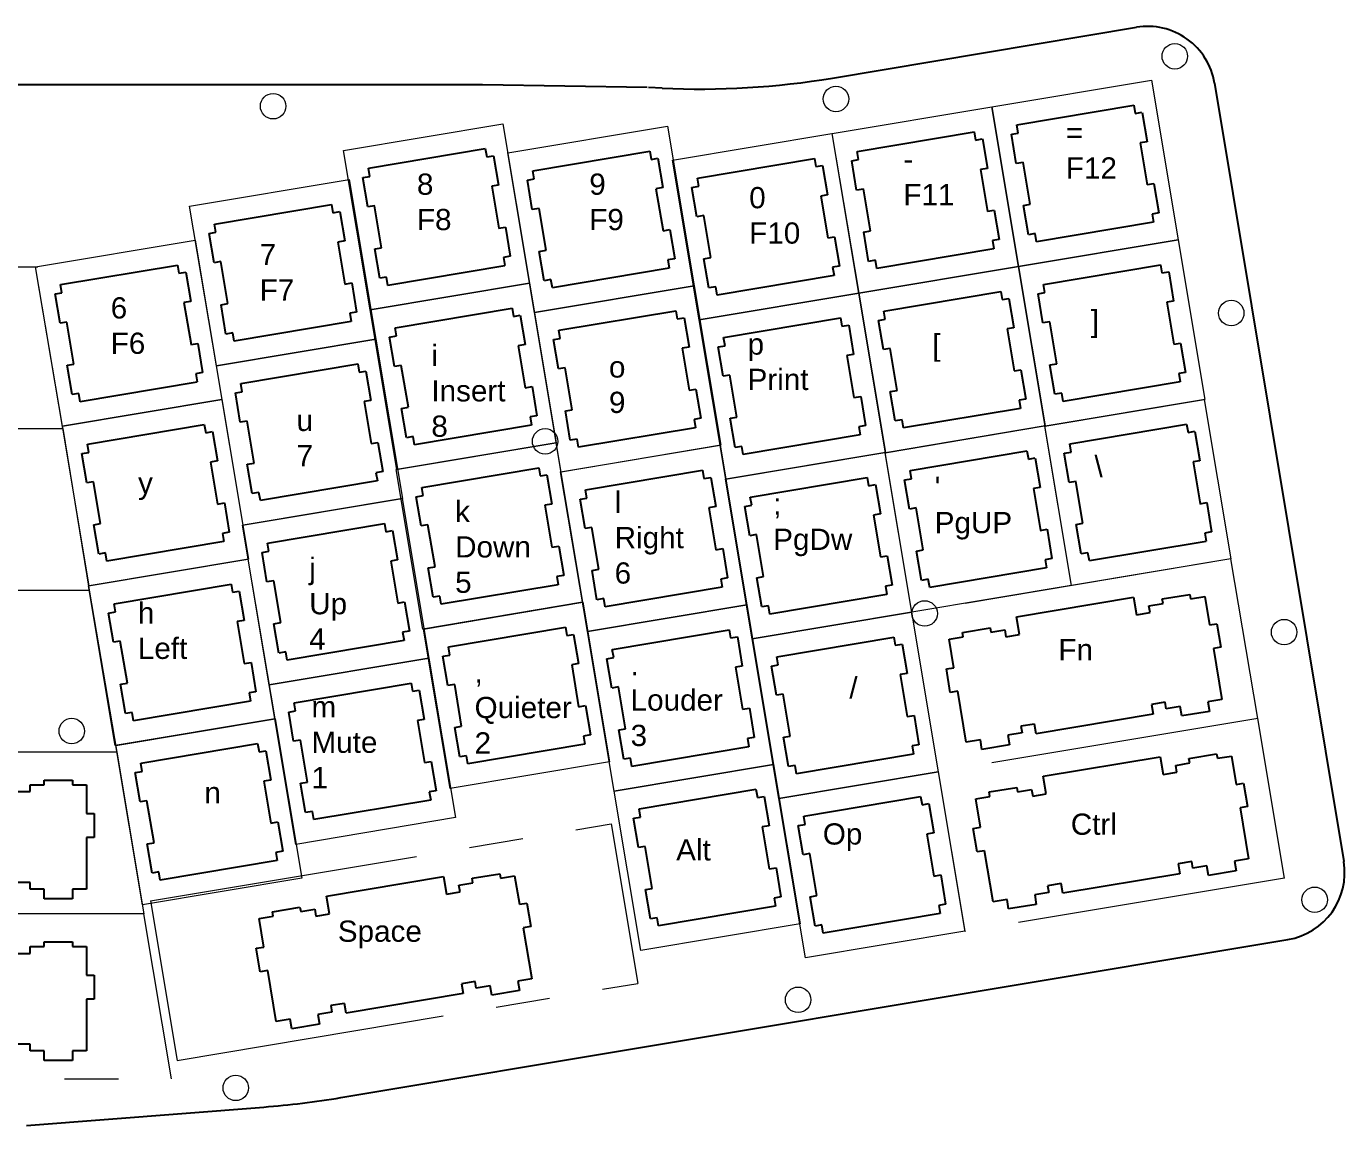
# Model space of a CAD drawing. Header units: millimetres. Extents: x -2 to 325, y 2 to 132.
# Drawn here: x 170.1 to 325.3, y 2.4 to 131.9 of the extents above; entities that cross this region are included whole.
import ezdxf

# ---------------------------------------------------------------- set-up
doc = ezdxf.new("R2010")
doc.units = ezdxf.units.MM
doc.linetypes.add('CENTER', pattern=[50.8, 31.75, -6.35, 6.35, -6.35])
doc.layers.add('layout', color=7, linetype='CENTER', lineweight=5, true_color=0xffffff)
doc.layers.add('screw_cuts', color=174, linetype='Continuous', lineweight=0, true_color=0x00007f)
for name, color, linetype, true_color in [('layout_labels', 3, 'Continuous', 0x00ff00), ('plate_border', 5, 'Continuous', 0x0000ff), ('switch_holes', 1, 'Continuous', 0xff0000)]:
    doc.layers.add(name, color=color, linetype=linetype, true_color=true_color)
doc.styles.add('textstyle13', font='')
doc.styles.add('textstyle14', font='')
doc.styles.add('textstyle15', font='')
doc.styles.add('textstyle16', font='')
doc.styles.add('textstyle17', font='')
doc.styles.add('textstyle18', font='')
doc.styles.add('textstyle19', font='')
doc.styles.add('textstyle20', font='')
doc.styles.add('textstyle21', font='')
doc.styles.add('textstyle22', font='')
doc.styles.add('textstyle23', font='')
doc.styles.add('textstyle24', font='')
doc.styles.add('textstyle25', font='')
doc.styles.add('textstyle26', font='')
doc.styles.add('textstyle27', font='')
doc.styles.add('textstyle28', font='')
doc.styles.add('textstyle29', font='')
doc.styles.add('textstyle3', font='')
doc.styles.add('textstyle30', font='')
doc.styles.add('textstyle31', font='')
doc.styles.add('textstyle32', font='')
doc.styles.add('textstyle33', font='')
doc.styles.add('textstyle34', font='')
doc.styles.add('textstyle35', font='')
doc.styles.add('textstyle36', font='')
doc.styles.add('textstyle37', font='')
doc.styles.add('textstyle38', font='')
doc.styles.add('textstyle39', font='')
doc.styles.add('textstyle40', font='')
doc.styles.add('textstyle5', font='')
doc.styles.add('textstyle6', font='')
doc.styles.get('textstyle13').set_extended_font_data('Liberation Sans')
doc.styles.get('textstyle14').set_extended_font_data('Liberation Sans')
doc.styles.get('textstyle15').set_extended_font_data('Liberation Sans')
doc.styles.get('textstyle16').set_extended_font_data('Liberation Sans')
doc.styles.get('textstyle17').set_extended_font_data('Liberation Sans')
doc.styles.get('textstyle18').set_extended_font_data('Liberation Sans')
doc.styles.get('textstyle19').set_extended_font_data('Liberation Sans')
doc.styles.get('textstyle20').set_extended_font_data('Liberation Sans')
doc.styles.get('textstyle21').set_extended_font_data('Liberation Sans')
doc.styles.get('textstyle22').set_extended_font_data('Liberation Sans')
doc.styles.get('textstyle23').set_extended_font_data('Liberation Sans')
doc.styles.get('textstyle24').set_extended_font_data('Liberation Sans')
doc.styles.get('textstyle25').set_extended_font_data('Liberation Sans')
doc.styles.get('textstyle26').set_extended_font_data('Liberation Sans')
doc.styles.get('textstyle27').set_extended_font_data('Liberation Sans')
doc.styles.get('textstyle28').set_extended_font_data('Liberation Sans')
doc.styles.get('textstyle29').set_extended_font_data('Liberation Sans')
doc.styles.get('textstyle3').set_extended_font_data('Liberation Sans')
doc.styles.get('textstyle30').set_extended_font_data('Liberation Sans')
doc.styles.get('textstyle31').set_extended_font_data('Liberation Sans')
doc.styles.get('textstyle32').set_extended_font_data('Liberation Sans')
doc.styles.get('textstyle33').set_extended_font_data('Liberation Sans')
doc.styles.get('textstyle34').set_extended_font_data('Liberation Sans')
doc.styles.get('textstyle35').set_extended_font_data('Liberation Sans')
doc.styles.get('textstyle36').set_extended_font_data('Liberation Sans')
doc.styles.get('textstyle37').set_extended_font_data('Liberation Sans')
doc.styles.get('textstyle38').set_extended_font_data('Liberation Sans')
doc.styles.get('textstyle39').set_extended_font_data('Liberation Sans')
doc.styles.get('textstyle40').set_extended_font_data('Liberation Sans')
doc.styles.get('textstyle5').set_extended_font_data('Liberation Sans')
doc.styles.get('textstyle6').set_extended_font_data('Liberation Sans')

msp = doc.modelspace()

# ---------------------------------------------------------------- linework, layer by layer
at = {"layer": 'layout'}
for p, q in [((283.79, 122.41), (302.58, 125.55)), ((302.58, 125.55), (305.73, 106.76)), ((264.99, 119.27), (283.77, 122.41)), ((283.77, 122.41), (286.92, 103.62)), ((286.94, 103.62), (283.79, 122.41)), ((207.41, 117.29), (226.2, 120.43)), ((226.2, 120.43), (229.34, 101.64)), ((226.78, 116.99), (245.57, 120.13)), ((245.57, 120.13), (248.71, 101.35)), ((246.18, 116.13), (264.96, 119.28)), ((264.96, 119.28), (268.11, 100.49)), ((268.13, 100.48), (264.99, 119.27)), ((210.55, 98.5), (207.41, 117.29)), ((229.92, 98.2), (226.78, 116.99)), ((249.32, 97.34), (246.18, 116.13)), ((189.3, 110.71), (208.09, 113.86)), ((208.09, 113.86), (211.24, 95.07)), ((192.45, 91.93), (189.3, 110.71)), ((171.16, 103.58), (189.95, 106.73)), ((189.95, 106.73), (193.09, 87.94)), ((286.94, 103.62), (305.73, 106.76)), ((305.73, 106.76), (286.94, 103.62)), ((305.73, 106.76), (308.87, 87.97)), ((152.35, 103.59), (171.4, 103.59)), ((174.31, 84.8), (171.16, 103.58)), ((174.35, 84.54), (171.16, 103.58)), ((268.13, 100.48), (286.92, 103.62)), ((286.92, 103.62), (268.13, 100.48)), ((286.92, 103.62), (290.06, 84.84)), ((290.08, 84.83), (286.94, 103.62)), ((210.55, 98.5), (229.34, 101.64)), ((229.34, 101.64), (210.55, 98.5)), ((229.34, 101.64), (232.48, 82.86)), ((229.92, 98.2), (248.71, 101.35)), ((248.71, 101.35), (229.92, 98.2)), ((248.71, 101.35), (251.85, 82.56)), ((249.32, 97.34), (268.11, 100.49)), ((268.11, 100.49), (249.32, 97.34)), ((268.11, 100.49), (271.25, 81.7)), ((271.27, 81.69), (268.13, 100.48)), ((213.69, 79.71), (210.55, 98.5)), ((233.07, 79.41), (229.92, 98.2)), ((252.46, 78.56), (249.32, 97.34)), ((192.45, 91.93), (211.24, 95.07)), ((211.24, 95.07), (192.45, 91.93)), ((211.24, 95.07), (214.38, 76.28)), ((195.59, 73.14), (192.45, 91.93)), ((174.31, 84.8), (193.09, 87.94)), ((193.09, 87.94), (174.31, 84.8)), ((193.09, 87.94), (196.24, 69.15)), ((290.02, 84.83), (308.81, 87.97)), ((308.87, 87.97), (290.08, 84.83)), ((308.81, 87.97), (311.95, 69.19)), ((149.27, 84.54), (174.35, 84.54)), ((177.45, 66.01), (174.31, 84.8)), ((174.35, 84.54), (177.47, 65.49)), ((271.21, 81.69), (290, 84.84)), ((290.06, 84.84), (271.27, 81.69)), ((290, 84.84), (293.14, 66.05)), ((293.16, 66.04), (290.02, 84.83)), ((213.63, 79.71), (232.42, 82.86)), ((232.48, 82.86), (213.69, 79.71)), ((232.42, 82.86), (235.56, 64.07)), ((233, 79.42), (251.79, 82.56)), ((251.85, 82.56), (233.07, 79.41)), ((251.79, 82.56), (254.93, 63.77)), ((252.4, 78.56), (271.19, 81.7)), ((271.25, 81.7), (252.46, 78.56)), ((271.19, 81.7), (274.33, 62.91)), ((274.35, 62.91), (271.21, 81.69)), ((216.77, 60.92), (213.63, 79.71)), ((236.15, 60.63), (233, 79.42)), ((255.54, 59.77), (252.4, 78.56)), ((195.53, 73.14), (214.32, 76.28)), ((214.38, 76.28), (195.59, 73.14)), ((214.32, 76.28), (217.46, 57.49)), ((198.67, 54.35), (195.53, 73.14)), ((177.39, 66.01), (196.17, 69.15)), ((196.24, 69.15), (177.45, 66.01)), ((196.17, 69.15), (199.32, 50.36)), ((311.96, 69.18), (274.37, 62.9)), ((311.95, 69.19), (293.16, 66.04)), ((315.11, 50.39), (311.96, 69.18)), ((146.09, 65.49), (177.47, 65.49)), ((180.53, 47.22), (177.39, 66.01)), ((177.47, 65.49), (180.73, 46.43)), ((293.14, 66.05), (274.35, 62.91)), ((235.56, 64.07), (216.77, 60.92)), ((216.84, 60.92), (235.63, 64.07)), ((235.63, 64.07), (238.77, 45.28)), ((236.15, 60.63), (254.93, 63.77)), ((254.93, 63.77), (236.15, 60.63)), ((254.93, 63.77), (258.08, 44.98)), ((255.54, 59.77), (274.33, 62.91)), ((274.33, 62.91), (255.54, 59.77)), ((274.33, 62.91), (277.48, 44.12)), ((277.51, 44.11), (274.37, 62.9)), ((219.98, 42.13), (216.84, 60.92)), ((239.29, 41.84), (236.15, 60.63)), ((258.69, 40.98), (255.54, 59.77)), ((198.67, 54.35), (217.46, 57.49)), ((217.46, 57.49), (198.67, 54.35)), ((217.46, 57.49), (220.6, 38.71)), ((201.81, 35.56), (198.67, 54.35)), ((199.32, 50.36), (180.53, 47.22)), ((180.59, 47.22), (199.38, 50.36)), ((199.38, 50.36), (202.53, 31.57)), ((315.11, 50.39), (277.51, 44.11)), ((315.11, 50.39), (277.51, 44.11)), ((318.25, 31.6), (315.11, 50.39)), ((183.74, 28.43), (180.59, 47.22)), ((180.73, 46.43), (142.9, 46.44)), ((180.73, 46.43), (183.91, 27.39)), ((238.77, 45.28), (219.98, 42.13)), ((239.29, 41.84), (258.08, 44.98)), ((258.08, 44.98), (239.29, 41.84)), ((258.08, 44.98), (261.22, 26.19)), ((258.69, 40.98), (277.48, 44.12)), ((277.48, 44.12), (258.69, 40.98)), ((277.48, 44.12), (280.62, 25.34)), ((280.65, 25.32), (277.51, 44.11)), ((242.43, 23.05), (239.29, 41.84)), ((261.83, 22.19), (258.69, 40.98)), ((184.7, 28.9), (238.95, 37.98)), ((220.6, 38.71), (201.81, 35.56)), ((238.95, 37.98), (242.09, 19.19)), ((202.53, 31.57), (183.74, 28.43)), ((318.25, 31.6), (280.65, 25.32)), ((184.7, 28.9), (187.84, 10.11)), ((183.91, 27.39), (139.71, 27.39)), ((187.17, 7.95), (183.91, 27.39)), ((261.22, 26.19), (242.43, 23.05)), ((280.62, 25.34), (261.83, 22.19)), ((187.84, 10.11), (242.09, 19.19)), ((136.46, 7.96), (187.17, 7.95))]:
    msp.add_line(p, q, dxfattribs=at)
at = {"layer": 'plate_border'}
for p, q in [((265.02, 125.82), (300.82, 131.79)), ((223.74, 125), (100, 125)), ((243.18, 124.7), (223.81, 125)), ((244.95, 124.62), (243.34, 124.7)), ((310.03, 125.21), (325.24, 33.55)), ((207.12, 5.74), (318.66, 24.35)), ((170.07, 2.44), (198.03, 4.63))]:
    msp.add_line(p, q, dxfattribs=at)
for centre, radius, start, end in [((302.14, 123.9), 8, 9.4184, 99.4776), ((249.38, 219.52), 95, 267.329, 279.4776), ((317.35, 32.24), 8, 279.4718, 9.4184), ((189.84, 109.31), 105, 274.4743, 279.4718)]:
    msp.add_arc(centre, radius, start, end, dxfattribs=at)
at = {"layer": 'screw_cuts'}
for centre in [(305.34, 128.38), (265.43, 123.35), (199.13, 122.5), (311.99, 98.14), (231.17, 83.03), (275.87, 62.76), (318.22, 60.56), (175.41, 48.91), (321.82, 29.04), (260.97, 17.26), (194.73, 6.88)]:
    msp.add_circle(centre, 1.5, dxfattribs=at)
at = {"layer": 'switch_holes'}
for p, q in [((286.73, 120.31), (300.51, 122.61)), ((300.51, 122.61), (300.67, 121.65)), ((300.67, 121.65), (301.47, 121.78)), ((301.49, 121.77), (302.07, 118.32)), ((286.89, 119.34), (286.73, 120.31)), ((267.92, 117.17), (281.7, 119.48)), ((281.7, 119.48), (281.86, 118.51)), ((281.86, 118.51), (282.67, 118.65)), ((282.68, 118.64), (283.26, 115.18)), ((286.09, 119.21), (286.89, 119.34)), ((286.67, 115.76), (286.09, 119.21)), ((302.07, 118.32), (301.26, 118.19)), ((301.26, 118.19), (302.09, 113.25)), ((210.35, 115.19), (224.12, 117.5)), ((224.12, 117.5), (224.29, 116.53)), ((224.29, 116.53), (225.09, 116.67)), ((225.1, 116.66), (225.68, 113.2)), ((229.72, 114.89), (243.49, 117.2)), ((243.49, 117.2), (243.66, 116.23)), ((268.09, 116.21), (267.92, 117.17)), ((210.51, 114.23), (210.35, 115.19)), ((243.66, 116.23), (244.46, 116.37)), ((244.46, 116.37), (245.04, 112.91)), ((249.11, 114.04), (262.89, 116.34)), ((262.89, 116.34), (263.05, 115.38)), ((263.05, 115.38), (263.86, 115.51)), ((263.86, 115.51), (264.43, 112.06)), ((267.28, 116.07), (268.09, 116.21)), ((267.86, 112.62), (267.28, 116.07)), ((283.26, 115.18), (282.46, 115.05)), ((282.46, 115.05), (283.28, 110.11)), ((287.49, 115.88), (286.68, 115.75)), ((288.3, 110.95), (287.47, 115.89)), ((209.71, 114.09), (210.51, 114.23)), ((210.28, 110.64), (209.71, 114.09)), ((229.08, 113.79), (229.88, 113.93)), ((229.65, 110.34), (229.08, 113.79)), ((229.88, 113.93), (229.72, 114.89)), ((249.28, 113.07), (249.11, 114.04)), ((302.08, 113.26), (302.88, 113.39)), ((302.88, 113.39), (303.46, 109.94)), ((225.68, 113.2), (224.88, 113.07)), ((224.88, 113.07), (225.7, 108.13)), ((245.04, 112.91), (244.23, 112.78)), ((244.23, 112.78), (245.06, 107.84)), ((248.47, 112.94), (249.28, 113.07)), ((249.05, 109.48), (248.47, 112.94)), ((264.43, 112.06), (263.63, 111.92)), ((263.63, 111.92), (264.46, 106.98)), ((268.68, 112.74), (267.87, 112.61)), ((269.49, 107.81), (268.66, 112.75)), ((192.24, 108.62), (206.02, 110.92)), ((206.02, 110.92), (206.18, 109.96)), ((211.1, 110.76), (210.3, 110.63)), ((211.91, 105.83), (211.08, 110.77)), ((230.46, 110.47), (229.65, 110.34)), ((231.28, 105.53), (230.46, 110.47)), ((283.27, 110.12), (284.07, 110.25)), ((284.07, 110.25), (284.65, 106.8)), ((287.5, 110.82), (288.3, 110.95)), ((288.09, 107.35), (287.51, 110.81)), ((206.18, 109.96), (206.98, 110.09)), ((206.98, 110.09), (207.56, 106.64)), ((249.85, 109.62), (249.05, 109.48)), ((250.68, 104.68), (249.85, 109.62)), ((302.83, 108.83), (289.05, 106.52)), ((303.46, 109.94), (302.66, 109.8)), ((302.66, 109.8), (302.82, 108.84)), ((191.6, 107.52), (192.4, 107.65)), ((192.18, 104.06), (191.6, 107.52)), ((192.4, 107.65), (192.24, 108.62)), ((225.69, 108.14), (226.49, 108.27)), ((226.49, 108.27), (227.07, 104.82)), ((245.06, 107.84), (245.86, 107.97)), ((245.86, 107.97), (246.44, 104.52)), ((268.69, 107.68), (269.49, 107.81)), ((269.28, 104.22), (268.7, 107.67)), ((288.89, 107.49), (288.09, 107.35)), ((289.05, 106.52), (288.89, 107.49)), ((207.56, 106.64), (206.76, 106.5)), ((206.76, 106.5), (207.59, 101.56)), ((211.11, 105.7), (211.91, 105.83)), ((211.7, 102.24), (211.12, 105.69)), ((264.46, 106.98), (265.26, 107.12)), ((265.26, 107.12), (265.84, 103.67)), ((284.02, 105.69), (270.24, 103.39)), ((284.65, 106.8), (283.85, 106.67)), ((283.85, 106.67), (284.01, 105.7)), ((192.98, 104.2), (192.18, 104.06)), ((193.81, 99.26), (192.98, 104.2)), ((227.07, 104.82), (226.27, 104.69)), ((226.27, 104.69), (226.43, 103.72)), ((230.48, 105.4), (231.28, 105.53)), ((231.06, 101.95), (230.48, 105.4)), ((246.44, 104.52), (245.64, 104.39)), ((245.64, 104.39), (245.8, 103.42)), ((249.88, 104.54), (250.68, 104.68)), ((250.46, 101.09), (249.88, 104.54)), ((270.08, 104.35), (269.28, 104.22)), ((270.24, 103.39), (270.08, 104.35)), ((174.1, 101.49), (187.88, 103.79)), ((187.88, 103.79), (188.04, 102.83)), ((188.04, 102.83), (188.84, 102.96)), ((188.86, 102.95), (189.43, 99.5)), ((226.44, 103.71), (212.66, 101.4)), ((245.8, 103.42), (232.02, 101.12)), ((265.2, 102.56), (251.42, 100.26)), ((265.84, 103.67), (265.04, 103.53)), ((265.04, 103.53), (265.2, 102.56)), ((289.88, 101.52), (303.66, 103.83)), ((303.66, 103.83), (303.82, 102.86)), ((303.82, 102.86), (304.62, 102.99)), ((304.62, 102.99), (305.2, 99.54)), ((174.26, 100.52), (174.1, 101.49)), ((207.59, 101.56), (208.39, 101.7)), ((208.39, 101.7), (208.97, 98.25)), ((212.5, 102.37), (211.7, 102.24)), ((212.66, 101.4), (212.5, 102.37)), ((231.86, 102.08), (231.06, 101.95)), ((232.02, 101.12), (231.86, 102.08)), ((251.26, 101.23), (250.46, 101.09)), ((251.42, 100.26), (251.26, 101.23)), ((290.04, 100.55), (289.88, 101.52)), ((173.46, 100.39), (174.26, 100.52)), ((174.04, 96.93), (173.46, 100.39)), ((189.43, 99.5), (188.63, 99.37)), ((271.07, 98.38), (284.85, 100.69)), ((284.85, 100.69), (285.01, 99.72)), ((285.01, 99.72), (285.81, 99.86)), ((285.81, 99.86), (286.39, 96.4)), ((289.24, 100.42), (290.04, 100.55)), ((289.81, 96.97), (289.24, 100.42)), ((305.2, 99.54), (304.39, 99.41)), ((304.39, 99.41), (305.22, 94.47)), ((188.63, 99.37), (189.46, 94.43)), ((193.01, 99.12), (193.81, 99.26)), ((193.58, 95.67), (193.01, 99.12)), ((208.97, 98.25), (208.16, 98.11)), ((208.16, 98.11), (208.33, 97.15)), ((213.49, 96.4), (227.27, 98.71)), ((227.27, 98.71), (227.43, 97.74)), ((227.43, 97.74), (228.23, 97.88)), ((228.23, 97.88), (228.81, 94.42)), ((232.8, 96.11), (246.57, 98.41)), ((246.57, 98.41), (246.74, 97.45)), ((271.23, 97.42), (271.07, 98.38)), ((174.85, 97.06), (174.05, 96.93)), ((175.67, 92.13), (174.84, 97.07)), ((208.33, 97.15), (194.55, 94.84)), ((213.65, 95.44), (213.49, 96.4)), ((246.74, 97.45), (247.54, 97.58)), ((247.54, 97.58), (248.12, 94.13)), ((252.19, 95.25), (265.97, 97.56)), ((265.97, 97.56), (266.13, 96.59)), ((266.13, 96.59), (266.94, 96.72)), ((266.94, 96.72), (267.51, 93.27)), ((270.43, 97.28), (271.23, 97.42)), ((271.01, 93.83), (270.43, 97.28)), ((286.39, 96.4), (285.59, 96.27)), ((290.62, 97.1), (289.81, 96.97)), ((291.44, 92.16), (290.62, 97.1)), ((194.39, 95.81), (193.58, 95.67)), ((194.55, 94.84), (194.39, 95.81)), ((212.85, 95.3), (213.65, 95.44)), ((213.43, 91.85), (212.85, 95.3)), ((232.16, 95.01), (232.96, 95.14)), ((232.73, 91.55), (232.16, 95.01)), ((232.96, 95.14), (232.8, 96.11)), ((252.36, 94.28), (252.19, 95.25)), ((285.59, 96.27), (286.41, 91.33)), ((189.45, 94.43), (190.25, 94.57)), ((190.25, 94.57), (190.82, 91.12)), ((228.81, 94.42), (228.01, 94.29)), ((228.01, 94.29), (228.83, 89.35)), ((248.12, 94.13), (247.31, 93.99)), ((247.31, 93.99), (248.14, 89.05)), ((251.55, 94.15), (252.36, 94.28)), ((252.13, 90.7), (251.55, 94.15)), ((267.51, 93.27), (266.71, 93.14)), ((271.81, 93.97), (271.01, 93.83)), ((272.63, 89.02), (271.81, 93.97)), ((305.22, 94.47), (306.02, 94.6)), ((306.02, 94.6), (306.6, 91.15)), ((174.87, 91.99), (175.67, 92.13)), ((175.46, 88.53), (174.88, 91.99)), ((195.32, 89.83), (209.1, 92.14)), ((209.1, 92.14), (209.26, 91.17)), ((214.23, 91.98), (213.43, 91.85)), ((215.06, 87.04), (214.23, 91.98)), ((233.53, 91.69), (232.73, 91.55)), ((234.36, 86.75), (233.53, 91.69)), ((266.71, 93.14), (267.54, 88.2)), ((290.64, 92.03), (291.44, 92.16)), ((291.22, 88.57), (290.64, 92.03)), ((190.82, 91.12), (190.02, 90.98)), ((190.02, 90.98), (190.18, 90.02)), ((209.26, 91.17), (210.06, 91.3)), ((210.06, 91.3), (210.64, 87.85)), ((252.93, 90.83), (252.13, 90.7)), ((253.76, 85.89), (252.93, 90.83)), ((286.41, 91.33), (287.21, 91.46)), ((287.21, 91.46), (287.79, 88.01)), ((306.6, 91.15), (305.8, 91.01)), ((305.8, 91.01), (305.96, 90.05)), ((176.26, 88.67), (175.46, 88.53)), ((176.42, 87.7), (176.26, 88.67)), ((190.2, 90.01), (176.42, 87.7)), ((194.68, 88.73), (195.48, 88.86)), ((195.26, 85.28), (194.68, 88.73)), ((195.48, 88.86), (195.32, 89.83)), ((228.83, 89.35), (229.64, 89.48)), ((229.64, 89.48), (230.21, 86.03)), ((248.14, 89.05), (248.94, 89.19)), ((248.94, 89.19), (249.52, 85.74)), ((271.83, 88.89), (272.63, 89.02)), ((272.41, 85.44), (271.83, 88.89)), ((292.02, 88.71), (291.22, 88.57)), ((292.18, 87.74), (292.02, 88.71)), ((305.96, 90.05), (292.18, 87.74)), ((210.64, 87.85), (209.84, 87.72)), ((209.84, 87.72), (210.67, 82.78)), ((214.25, 86.91), (215.06, 87.04)), ((267.54, 88.2), (268.34, 88.33)), ((268.34, 88.33), (268.92, 84.88)), ((287.79, 88.01), (286.99, 87.88)), ((286.99, 87.88), (287.15, 86.91)), ((196.06, 85.41), (195.26, 85.28)), ((196.89, 80.47), (196.06, 85.41)), ((214.83, 83.46), (214.25, 86.91)), ((230.21, 86.03), (229.41, 85.9)), ((229.41, 85.9), (229.57, 84.93)), ((233.56, 86.61), (234.36, 86.75)), ((234.14, 83.16), (233.56, 86.61)), ((249.52, 85.74), (248.72, 85.6)), ((248.72, 85.6), (248.88, 84.64)), ((252.96, 85.76), (253.76, 85.89)), ((253.54, 82.31), (252.96, 85.76)), ((273.21, 85.57), (272.41, 85.44)), ((273.37, 84.61), (273.21, 85.57)), ((287.15, 86.91), (273.37, 84.61)), ((177.25, 82.7), (191.02, 85)), ((191.02, 85), (191.19, 84.04)), ((191.19, 84.04), (191.99, 84.17)), ((191.99, 84.17), (192.56, 80.72)), ((229.57, 84.93), (215.8, 82.63)), ((248.88, 84.64), (235.1, 82.33)), ((268.92, 84.88), (268.12, 84.75)), ((268.12, 84.75), (268.28, 83.78)), ((292.96, 82.73), (306.73, 85.04)), ((306.73, 85.04), (306.9, 84.07)), ((306.9, 84.07), (307.7, 84.21)), ((307.71, 84.2), (308.29, 80.75)), ((177.41, 81.73), (177.25, 82.7)), ((210.67, 82.78), (211.47, 82.91)), ((211.47, 82.91), (212.04, 79.46)), ((215.63, 83.59), (214.83, 83.46)), ((215.8, 82.63), (215.63, 83.59)), ((234.94, 83.3), (234.14, 83.16)), ((235.1, 82.33), (234.94, 83.3)), ((254.34, 82.44), (253.54, 82.31)), ((254.5, 81.47), (254.34, 82.44)), ((268.28, 83.78), (254.5, 81.47)), ((293.12, 81.77), (292.96, 82.73)), ((176.61, 81.6), (177.41, 81.73)), ((177.18, 78.15), (176.61, 81.6)), ((274.15, 79.6), (287.93, 81.9)), ((287.93, 81.9), (288.09, 80.94)), ((288.09, 80.94), (288.89, 81.07)), ((288.9, 81.06), (289.48, 77.61)), ((292.32, 81.63), (293.12, 81.77)), ((292.89, 78.18), (292.32, 81.63)), ((308.29, 80.75), (307.49, 80.61)), ((192.56, 80.72), (191.76, 80.59)), ((191.76, 80.59), (192.59, 75.65)), ((196.09, 80.34), (196.89, 80.47)), ((196.66, 76.89), (196.09, 80.34)), ((212.04, 79.46), (211.24, 79.33)), ((211.24, 79.33), (211.41, 78.36)), ((216.63, 77.61), (230.41, 79.92)), ((230.41, 79.92), (230.57, 78.95)), ((235.94, 77.32), (249.72, 79.62)), ((249.72, 79.62), (249.88, 78.66)), ((274.31, 78.63), (274.15, 79.6)), ((307.49, 80.61), (308.31, 75.67)), ((177.98, 78.28), (177.18, 78.15)), ((178.81, 73.34), (177.98, 78.28)), ((211.41, 78.36), (197.63, 76.05)), ((230.57, 78.95), (231.38, 79.09)), ((231.38, 79.09), (231.95, 75.64)), ((249.88, 78.66), (250.68, 78.79)), ((250.68, 78.79), (251.26, 75.34)), ((255.34, 76.46), (269.12, 78.77)), ((269.12, 78.77), (269.28, 77.8)), ((269.28, 77.8), (270.08, 77.93)), ((270.08, 77.93), (270.66, 74.48)), ((273.51, 78.5), (274.31, 78.63)), ((274.09, 75.05), (273.51, 78.5)), ((293.71, 78.31), (292.91, 78.17)), ((294.52, 73.38), (293.7, 78.32)), ((197.46, 77.02), (196.66, 76.89)), ((197.63, 76.05), (197.46, 77.02)), ((215.99, 76.51), (216.8, 76.65)), ((216.57, 73.06), (215.99, 76.51)), ((216.8, 76.65), (216.63, 77.61)), ((235.3, 76.22), (236.1, 76.35)), ((235.88, 72.77), (235.3, 76.22)), ((236.1, 76.35), (235.94, 77.32)), ((255.5, 75.5), (255.34, 76.46)), ((289.48, 77.61), (288.68, 77.48)), ((288.68, 77.48), (289.51, 72.54)), ((192.59, 75.65), (193.39, 75.78)), ((193.39, 75.78), (193.97, 72.33)), ((231.95, 75.64), (231.15, 75.5)), ((231.15, 75.5), (231.98, 70.56)), ((251.26, 75.34), (250.46, 75.21)), ((250.46, 75.21), (251.28, 70.27)), ((254.7, 75.36), (255.5, 75.5)), ((255.28, 71.91), (254.7, 75.36)), ((274.89, 75.18), (274.09, 75.05)), ((275.71, 70.24), (274.89, 75.18)), ((308.3, 75.68), (309.1, 75.82)), ((309.1, 75.82), (309.68, 72.36)), ((178.01, 73.21), (178.81, 73.34)), ((178.59, 69.75), (178.01, 73.21)), ((198.47, 71.04), (212.24, 73.35)), ((212.24, 73.35), (212.41, 72.38)), ((217.37, 73.2), (216.57, 73.06)), ((218.2, 68.26), (217.37, 73.2)), ((270.66, 74.48), (269.86, 74.35)), ((269.86, 74.35), (270.68, 69.41)), ((293.72, 73.24), (294.52, 73.38)), ((294.31, 69.78), (293.73, 73.23)), ((193.97, 72.33), (193.17, 72.19)), ((193.17, 72.19), (193.33, 71.23)), ((212.41, 72.38), (213.21, 72.52)), ((213.21, 72.52), (213.78, 69.06)), ((236.68, 72.9), (235.88, 72.77)), ((237.51, 67.96), (236.68, 72.9)), ((256.08, 72.04), (255.28, 71.91)), ((256.9, 67.1), (256.08, 72.04)), ((289.49, 72.54), (290.29, 72.68)), ((290.29, 72.68), (290.87, 69.23)), ((309.68, 72.36), (308.88, 72.23)), ((308.88, 72.23), (309.04, 71.26)), ((179.39, 69.89), (178.59, 69.75)), ((179.55, 68.92), (179.39, 69.89)), ((193.33, 71.23), (179.55, 68.92)), ((197.83, 69.94), (198.63, 70.08)), ((198.4, 66.49), (197.83, 69.94)), ((198.63, 70.08), (198.47, 71.04)), ((231.98, 70.56), (232.78, 70.7)), ((232.78, 70.7), (233.36, 67.24)), ((251.28, 70.27), (252.09, 70.4)), ((252.09, 70.4), (252.66, 66.95)), ((274.91, 70.1), (275.71, 70.24)), ((275.5, 66.64), (274.93, 70.1)), ((295.11, 69.91), (294.31, 69.78)), ((295.28, 68.95), (295.11, 69.91)), ((309.05, 71.25), (295.28, 68.95)), ((213.78, 69.06), (212.98, 68.93)), ((212.98, 68.93), (213.81, 63.99)), ((270.68, 69.41), (271.48, 69.54)), ((271.48, 69.54), (272.06, 66.09)), ((290.87, 69.23), (290.07, 69.09)), ((290.07, 69.09), (290.23, 68.13)), ((217.4, 68.12), (218.2, 68.26)), ((217.98, 64.67), (217.4, 68.12)), ((233.36, 67.24), (232.56, 67.11)), ((232.56, 67.11), (232.72, 66.14)), ((236.7, 67.83), (237.51, 67.96)), ((237.28, 64.37), (236.7, 67.83)), ((252.66, 66.95), (251.86, 66.81)), ((251.86, 66.81), (252.02, 65.85)), ((256.1, 66.97), (256.9, 67.1)), ((256.68, 63.52), (256.1, 66.97)), ((276.3, 66.78), (275.5, 66.64)), ((276.47, 65.81), (276.3, 66.78)), ((290.24, 68.12), (276.47, 65.81)), ((180.39, 63.91), (194.17, 66.22)), ((194.17, 66.22), (194.33, 65.25)), ((194.33, 65.25), (195.13, 65.38)), ((195.13, 65.38), (195.71, 61.93)), ((199.2, 66.62), (198.4, 66.49)), ((200.03, 61.68), (199.2, 66.62)), ((232.72, 66.14), (218.94, 63.84)), ((252.02, 65.85), (238.25, 63.54)), ((272.06, 66.09), (271.26, 65.96)), ((271.26, 65.96), (271.42, 64.99)), ((180.55, 62.94), (180.39, 63.91)), ((213.81, 63.99), (214.61, 64.12)), ((214.61, 64.12), (215.19, 60.67)), ((218.78, 64.8), (217.98, 64.67)), ((218.94, 63.84), (218.78, 64.8)), ((238.08, 64.51), (237.28, 64.37)), ((238.25, 63.54), (238.08, 64.51)), ((271.42, 64.99), (257.64, 62.68)), ((286.71, 62.37), (300.49, 64.67)), ((300.49, 64.67), (300.84, 62.59)), ((302.3, 63.66), (303.96, 63.94)), ((303.87, 64.47), (307.13, 65.01)), ((303.96, 63.94), (303.87, 64.47)), ((307.13, 65.01), (307.21, 64.49)), ((307.21, 64.49), (308.87, 64.76)), ((308.87, 64.76), (309.43, 61.41)), ((179.75, 62.81), (180.55, 62.94)), ((180.33, 59.36), (179.75, 62.81)), ((257.48, 63.65), (256.68, 63.52)), ((257.64, 62.68), (257.48, 63.65)), ((287.06, 60.29), (286.71, 62.37)), ((300.84, 62.59), (302.44, 62.86)), ((302.44, 62.86), (302.3, 63.66)), ((195.71, 61.93), (194.91, 61.8)), ((194.91, 61.8), (195.73, 56.86)), ((199.23, 61.55), (200.03, 61.68)), ((199.81, 58.1), (199.23, 61.55)), ((215.19, 60.67), (214.39, 60.54)), ((219.78, 58.83), (233.56, 61.13)), ((233.56, 61.13), (233.72, 60.16)), ((239.08, 58.53), (252.86, 60.84)), ((252.86, 60.84), (253.02, 59.87)), ((280.32, 60.53), (283.58, 61.07)), ((283.58, 61.07), (283.67, 60.55)), ((283.67, 60.55), (285.32, 60.82)), ((285.32, 60.82), (285.45, 60.02)), ((309.43, 61.41), (310.31, 61.55)), ((310.31, 61.55), (310.77, 58.8)), ((181.13, 59.49), (180.33, 59.36)), ((181.96, 54.55), (181.13, 59.49)), ((214.55, 59.57), (200.77, 57.26)), ((214.39, 60.54), (214.55, 59.57)), ((233.72, 60.16), (234.52, 60.3)), ((234.52, 60.3), (235.1, 56.85)), ((253.02, 59.87), (253.83, 60)), ((253.83, 60), (254.4, 56.55)), ((258.48, 57.67), (272.26, 59.98)), ((272.26, 59.98), (272.42, 59.01)), ((272.42, 59.01), (273.22, 59.15)), ((273.22, 59.15), (273.8, 55.69)), ((278.76, 59.72), (280.41, 60)), ((279.32, 56.37), (278.76, 59.72)), ((280.41, 60), (280.32, 60.53)), ((285.45, 60.02), (287.06, 60.29)), ((200.61, 58.23), (199.81, 58.1)), ((200.77, 57.26), (200.61, 58.23)), ((219.14, 57.72), (219.94, 57.86)), ((219.72, 54.27), (219.14, 57.72)), ((219.94, 57.86), (219.78, 58.83)), ((238.44, 57.43), (239.25, 57.56)), ((239.25, 57.56), (239.08, 58.53)), ((258.64, 56.71), (258.48, 57.67)), ((310.77, 58.8), (309.89, 58.65)), ((309.89, 58.65), (310.9, 52.64)), ((195.73, 56.86), (196.54, 56.99)), ((196.54, 56.99), (197.11, 53.54)), ((235.1, 56.85), (234.3, 56.71)), ((234.3, 56.71), (235.12, 51.77)), ((239.02, 53.98), (238.44, 57.43)), ((254.4, 56.55), (253.6, 56.42)), ((253.6, 56.42), (254.43, 51.48)), ((257.84, 56.57), (258.64, 56.71)), ((258.42, 53.12), (257.84, 56.57)), ((278.44, 56.22), (279.32, 56.37)), ((278.9, 53.46), (278.44, 56.22)), ((181.15, 54.42), (181.96, 54.55)), ((181.73, 50.96), (181.15, 54.42)), ((201.61, 52.25), (215.39, 54.56)), ((215.39, 54.56), (215.55, 53.59)), ((220.52, 54.41), (219.72, 54.27)), ((221.34, 49.47), (220.52, 54.41)), ((273.8, 55.69), (273, 55.56)), ((273, 55.56), (273.83, 50.62)), ((197.11, 53.54), (196.31, 53.4)), ((196.31, 53.4), (196.47, 52.44)), ((215.55, 53.59), (216.35, 53.73)), ((216.35, 53.73), (216.93, 50.28)), ((239.82, 54.11), (239.02, 53.98)), ((240.65, 49.17), (239.82, 54.11)), ((259.22, 53.25), (258.42, 53.12)), ((260.05, 48.31), (259.22, 53.25)), ((279.78, 53.61), (278.9, 53.46)), ((280.78, 47.6), (279.78, 53.61)), ((196.47, 52.44), (182.69, 50.13)), ((200.97, 51.15), (201.77, 51.29)), ((201.77, 51.29), (201.61, 52.25)), ((235.12, 51.77), (235.92, 51.91)), ((235.92, 51.91), (236.5, 48.45)), ((254.43, 51.48), (255.23, 51.61)), ((255.23, 51.61), (255.81, 48.16)), ((304.2, 52.32), (302.6, 52.05)), ((302.6, 52.05), (302.79, 50.9)), ((304.33, 51.54), (304.2, 52.32)), ((305.99, 51.82), (304.33, 51.54)), ((306.18, 50.69), (305.99, 51.82)), ((310.9, 52.64), (309.24, 52.36)), ((309.24, 52.36), (309.43, 51.23)), ((182.53, 51.1), (181.73, 50.96)), ((182.69, 50.13), (182.53, 51.1)), ((201.55, 47.7), (200.97, 51.15)), ((216.93, 50.28), (216.13, 50.14)), ((216.13, 50.14), (216.95, 45.2)), ((273.83, 50.62), (274.63, 50.75)), ((274.63, 50.75), (275.21, 47.3)), ((288.82, 49.74), (287.22, 49.47)), ((289.01, 48.59), (288.82, 49.74)), ((302.79, 50.9), (289.01, 48.59)), ((309.43, 51.23), (306.18, 50.69)), ((220.54, 49.33), (221.34, 49.47)), ((221.12, 45.88), (220.54, 49.33)), ((236.5, 48.45), (235.7, 48.32)), ((235.7, 48.32), (235.86, 47.35)), ((239.85, 49.04), (240.65, 49.17)), ((240.43, 45.58), (239.85, 49.04)), ((255.81, 48.16), (255.01, 48.02)), ((259.25, 48.18), (260.05, 48.31)), ((259.82, 44.73), (259.25, 48.18)), ((287.35, 48.7), (285.69, 48.42)), ((285.69, 48.42), (285.88, 47.29)), ((287.22, 49.47), (287.35, 48.7)), ((183.53, 45.12), (197.31, 47.43)), ((197.31, 47.43), (197.47, 46.46)), ((197.47, 46.46), (198.28, 46.59)), ((198.28, 46.59), (198.85, 43.14)), ((202.35, 47.84), (201.55, 47.7)), ((203.18, 42.9), (202.35, 47.84)), ((235.86, 47.35), (222.08, 45.05)), ((255.17, 47.06), (241.39, 44.75)), ((255.01, 48.02), (255.17, 47.06)), ((275.21, 47.3), (274.4, 47.17)), ((274.4, 47.17), (274.57, 46.2)), ((282.44, 47.88), (280.78, 47.6)), ((282.63, 46.75), (282.44, 47.88)), ((285.88, 47.29), (282.63, 46.75)), ((183.7, 44.15), (183.53, 45.12)), ((216.95, 45.2), (217.76, 45.34)), ((217.76, 45.34), (218.33, 41.88)), ((221.92, 46.01), (221.12, 45.88)), ((222.08, 45.05), (221.92, 46.01)), ((241.23, 45.72), (240.43, 45.58)), ((241.39, 44.75), (241.23, 45.72)), ((274.57, 46.2), (260.79, 43.89)), ((289.85, 43.58), (303.63, 45.88)), ((303.63, 45.88), (303.98, 43.8)), ((305.45, 44.87), (307.1, 45.15)), ((307.01, 45.68), (310.27, 46.22)), ((307.1, 45.15), (307.01, 45.68)), ((310.27, 46.22), (310.36, 45.7)), ((310.36, 45.7), (312.01, 45.97)), ((312.01, 45.97), (312.57, 42.62)), ((182.89, 44.02), (183.7, 44.15)), ((183.47, 40.57), (182.89, 44.02)), ((260.63, 44.86), (259.82, 44.73)), ((260.79, 43.89), (260.63, 44.86)), ((290.2, 41.5), (289.85, 43.58)), ((303.98, 43.8), (305.58, 44.07)), ((305.58, 44.07), (305.45, 44.87)), ((170.5, 41.78), (170.5, 42.59)), ((170.5, 42.59), (172.18, 42.59)), ((172.18, 42.59), (172.18, 43.12)), ((172.18, 43.12), (175.48, 43.12)), ((175.48, 43.12), (175.48, 42.59)), ((175.48, 42.59), (177.15, 42.59)), ((177.15, 42.59), (177.15, 39.19)), ((198.85, 43.14), (198.05, 43.01)), ((198.05, 43.01), (198.88, 38.07)), ((202.37, 42.76), (203.18, 42.9)), ((202.95, 39.31), (202.37, 42.76)), ((242.23, 39.74), (256.01, 42.05)), ((256.01, 42.05), (256.17, 41.08)), ((283.47, 41.74), (286.72, 42.28)), ((286.72, 42.28), (286.81, 41.76)), ((286.81, 41.76), (288.46, 42.03)), ((288.46, 42.03), (288.6, 41.23)), ((312.57, 42.62), (313.45, 42.76)), ((313.45, 42.76), (313.91, 40.01)), ((168.87, 41.78), (170.5, 41.78)), ((184.27, 40.7), (183.47, 40.57)), ((185.1, 35.76), (184.27, 40.7)), ((217.69, 40.78), (203.91, 38.48)), ((218.33, 41.88), (217.53, 41.75)), ((217.53, 41.75), (217.69, 40.78)), ((256.17, 41.08), (256.97, 41.21)), ((256.97, 41.21), (257.55, 37.76)), ((261.63, 38.88), (275.4, 41.19)), ((275.4, 41.19), (275.57, 40.22)), ((281.9, 40.93), (283.55, 41.21)), ((282.46, 37.58), (281.9, 40.93)), ((283.55, 41.21), (283.47, 41.74)), ((288.6, 41.23), (290.2, 41.5)), ((177.15, 39.19), (178.04, 39.19)), ((178.04, 39.19), (178.04, 36.39)), ((203.75, 39.44), (202.95, 39.31)), ((203.91, 38.48), (203.75, 39.44)), ((242.39, 38.77), (242.23, 39.74)), ((261.79, 37.92), (261.63, 38.88)), ((275.57, 40.22), (276.37, 40.36)), ((276.37, 40.36), (276.95, 36.91)), ((313.91, 40.01), (313.03, 39.86)), ((313.03, 39.86), (314.04, 33.85)), ((198.88, 38.07), (199.68, 38.2)), ((199.68, 38.2), (200.26, 34.75)), ((241.59, 38.64), (242.39, 38.77)), ((242.17, 35.19), (241.59, 38.64)), ((257.55, 37.76), (256.75, 37.63)), ((256.75, 37.63), (257.57, 32.69)), ((260.99, 37.78), (261.79, 37.92)), ((261.56, 34.33), (260.99, 37.78)), ((281.58, 37.43), (282.46, 37.58)), ((282.05, 34.67), (281.58, 37.43)), ((178.04, 36.39), (177.15, 36.39)), ((177.15, 36.39), (177.15, 30.3)), ((184.3, 35.63), (185.1, 35.76)), ((276.95, 36.91), (276.14, 36.77)), ((276.14, 36.77), (276.97, 31.83)), ((184.88, 32.18), (184.3, 35.63)), ((200.26, 34.75), (199.46, 34.62)), ((199.46, 34.62), (199.62, 33.65)), ((242.97, 35.32), (242.17, 35.19)), ((243.79, 30.38), (242.97, 35.32)), ((262.37, 34.47), (261.56, 34.33)), ((263.19, 29.53), (262.37, 34.47)), ((282.92, 34.82), (282.05, 34.67)), ((283.93, 28.81), (282.92, 34.82)), ((199.62, 33.65), (185.84, 31.34)), ((257.57, 32.69), (258.37, 32.82)), ((258.37, 32.82), (258.95, 29.37)), ((307.35, 33.53), (305.74, 33.26)), ((305.74, 33.26), (305.94, 32.11)), ((307.48, 32.75), (307.35, 33.53)), ((309.13, 33.03), (307.48, 32.75)), ((309.32, 31.9), (309.13, 33.03)), ((314.04, 33.85), (312.39, 33.57)), ((312.39, 33.57), (312.58, 32.44)), ((170.5, 31.09), (168.87, 31.09)), ((170.5, 30.3), (170.5, 31.09)), ((185.68, 32.31), (184.88, 32.18)), ((185.84, 31.34), (185.68, 32.31)), ((205.42, 29.47), (219.2, 31.78)), ((219.2, 31.78), (219.55, 29.7)), ((222.58, 31.57), (225.84, 32.11)), ((222.67, 31.04), (222.58, 31.57)), ((225.84, 32.11), (225.93, 31.59)), ((225.93, 31.59), (227.58, 31.86)), ((227.58, 31.86), (228.14, 28.51)), ((276.97, 31.83), (277.77, 31.97)), ((277.77, 31.97), (278.35, 28.51)), ((305.94, 32.11), (292.16, 29.8)), ((312.58, 32.44), (309.32, 31.9)), ((172.18, 30.3), (170.5, 30.3)), ((172.18, 29.15), (172.18, 30.3)), ((177.15, 30.3), (175.48, 30.3)), ((175.48, 30.3), (175.48, 29.15)), ((219.55, 29.7), (221.15, 29.96)), ((221.02, 30.77), (222.67, 31.04)), ((221.15, 29.96), (221.02, 30.77)), ((242.99, 30.25), (243.79, 30.38)), ((243.57, 26.8), (242.99, 30.25)), ((262.39, 29.39), (263.19, 29.53)), ((290.49, 29.91), (288.84, 29.63)), ((288.84, 29.63), (289.03, 28.5)), ((291.97, 30.95), (290.36, 30.68)), ((290.36, 30.68), (290.49, 29.91)), ((292.16, 29.8), (291.97, 30.95)), ((175.48, 29.15), (172.18, 29.15)), ((199.04, 27.63), (202.29, 28.17)), ((202.29, 28.17), (202.38, 27.65)), ((205.77, 27.39), (205.42, 29.47)), ((228.14, 28.51), (229.02, 28.65)), ((229.02, 28.65), (229.48, 25.9)), ((258.31, 28.27), (244.53, 25.96)), ((258.95, 29.37), (258.15, 29.24)), ((258.15, 29.24), (258.31, 28.27)), ((262.97, 25.94), (262.39, 29.39)), ((278.35, 28.51), (277.55, 28.38)), ((277.55, 28.38), (277.71, 27.41)), ((285.58, 29.09), (283.93, 28.81)), ((285.77, 27.96), (285.58, 29.09)), ((289.03, 28.5), (285.77, 27.96)), ((197.47, 26.83), (199.12, 27.1)), ((198.03, 23.47), (197.47, 26.83)), ((199.12, 27.1), (199.04, 27.63)), ((202.38, 27.65), (204.03, 27.92)), ((204.03, 27.92), (204.17, 27.12)), ((204.17, 27.12), (205.77, 27.39)), ((244.37, 26.93), (243.57, 26.8)), ((244.53, 25.96), (244.37, 26.93)), ((277.71, 27.41), (263.93, 25.11)), ((229.48, 25.9), (228.6, 25.75)), ((228.6, 25.75), (229.61, 19.74)), ((263.77, 26.07), (262.97, 25.94)), ((263.93, 25.11), (263.77, 26.07)), ((170.5, 22.73), (170.5, 23.54)), ((170.5, 23.54), (172.18, 23.54)), ((172.18, 23.54), (172.18, 24.07)), ((172.18, 24.07), (175.48, 24.07)), ((175.48, 24.07), (175.48, 23.54)), ((175.48, 23.54), (177.16, 23.54)), ((177.16, 23.54), (177.16, 20.14)), ((197.15, 23.32), (198.03, 23.47)), ((197.62, 20.57), (197.15, 23.32)), ((168.87, 22.73), (170.5, 22.73)), ((198.49, 20.71), (197.62, 20.57)), ((199.5, 14.7), (198.49, 20.71)), ((177.16, 20.14), (178.04, 20.14)), ((178.04, 20.14), (178.04, 17.34)), ((222.92, 19.42), (221.31, 19.15)), ((221.31, 19.15), (221.51, 18)), ((223.05, 18.64), (222.92, 19.42)), ((224.7, 18.92), (223.05, 18.64)), ((224.89, 17.79), (224.7, 18.92)), ((229.61, 19.74), (227.96, 19.46)), ((227.96, 19.46), (228.15, 18.34)), ((178.04, 17.34), (177.16, 17.34)), ((177.16, 17.34), (177.16, 11.25)), ((221.51, 18), (207.73, 15.69)), ((228.15, 18.34), (224.89, 17.79)), ((206.06, 15.8), (204.41, 15.52)), ((207.54, 16.84), (205.93, 16.58)), ((205.93, 16.58), (206.06, 15.8)), ((207.73, 15.69), (207.54, 16.84)), ((201.15, 14.98), (199.5, 14.7)), ((201.34, 13.85), (201.15, 14.98)), ((204.6, 14.39), (201.34, 13.85)), ((204.41, 15.52), (204.6, 14.39)), ((170.5, 12.03), (168.87, 12.03)), ((170.5, 11.25), (170.5, 12.03)), ((172.18, 11.25), (170.5, 11.25)), ((172.18, 10.1), (172.18, 11.25)), ((177.16, 11.25), (175.48, 11.25)), ((175.48, 11.25), (175.48, 10.1)), ((175.48, 10.1), (172.18, 10.1))]:
    msp.add_line(p, q, dxfattribs=at)

# ---------------------------------------------------------------- texts
at = {"layer": 'layout_labels', "char_height": 2.5, "attachment_point": 1}
for s, insert, style in [('=\\PF12', (292.51, 120.64), 'textstyle34'), ('-\\PF11', (273.37, 117.51), 'textstyle35'), ('8\\PF8', (216.07, 114.57), 'textstyle38'), ('9\\PF9', (236.37, 114.57), 'textstyle37'), ('0\\PF10', (255.21, 112.98), 'textstyle36'), ('7\\PF7', (197.55, 106.28), 'textstyle39'), ('6\\PF6', (180, 100), 'textstyle40'), (']', (295.45, 98.47), 'textstyle33'), ('p\\PPrint', (255.02, 95.74), 'textstyle31'), ('[\\P', (276.78, 95.65), 'textstyle32'), ('i\\PInsert\\P8', (217.77, 94.4), 'textstyle21'), ('o\\P9', (238.69, 93.04), 'textstyle22'), ('u\\P7', (201.89, 86.75), 'textstyle18'), ('\\\\', (295.88, 81.32), 'textstyle28'), ('y', (183.22, 79.37), 'textstyle15'), ("'\\PPgUP", (277.06, 78.88), 'textstyle29'), ('k\\PDown\\P5', (220.57, 76.02), 'textstyle20'), ('l\\PRight\\P6', (239.36, 77.11), 'textstyle23'), (';\\PPgDw', (258.04, 76.91), 'textstyle30'), ('j\\PUp\\P4', (203.38, 69.33), 'textstyle17'), ('h\\PLeft', (183.2, 64.07), 'textstyle14'), ('Fn', (291.63, 59.74), 'textstyle6'), (',\\PQuieter\\P2', (222.86, 57.1), 'textstyle19'), ('.\\PLouder\\P3', (241.24, 57.98), 'textstyle25'), ('/', (267.01, 55.27), 'textstyle27'), ('m\\PMute\\P1', (203.65, 53.01), 'textstyle16'), ('n', (191.04, 42.9), 'textstyle13'), ('Ctrl', (293.09, 39.19), 'textstyle5'), ('Op', (263.88, 38.04), 'textstyle26'), ('Alt', (246.61, 36.17), 'textstyle24'), ('Space', (206.75, 26.59), 'textstyle3')]:
    msp.add_mtext(s, dxfattribs=dict(at, insert=insert, style=style))

doc.saveas('drawing.dxf')
